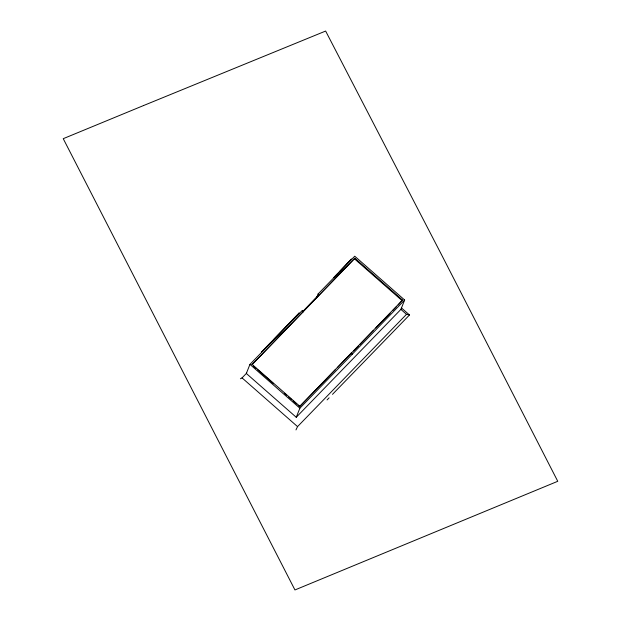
<?xml version="1.0" encoding="UTF-8"?>
<svg xmlns="http://www.w3.org/2000/svg" width="621" height="621" viewBox="0 0 621 621"><rect width="100%" height="100%" fill="white"/><g stroke="black" fill="none" stroke-linecap="round" stroke-linejoin="round"><path stroke-width="0.93" d="M398.201 304.934L402.532 300.052L354.878 258.22L251.916 364.76L303.413 311.439L302.287 310.446L249.952 364.387L246.327 373.462L296.24 417.273L400.902 309.398L404.651 300.028L354.738 256.209L318.099 293.974L316.733 297.381M261.433 352.169L299.12 312.914L298.848 313.605M303.095 311.152L318.907 294.68L318.099 293.974M303.258 311.843L303.211 310.857M298.127 405.327L299.57 406.592L351.075 353.271L352.2 354.265L299.873 408.207L296.24 417.273M402.532 300.052L337.397 367.601M352.2 354.265L404.651 300.028M295.969 429.911L297.552 426.611L406.507 314.319L409.48 314.987L332.483 394.351M262.101 351.478L270.119 343.219M274.125 339.089L290.83 321.864M292.833 319.799L296.846 315.67M337.195 274.094L333.865 277.525L351.424 259.05L339.858 271.354M302.955 311.719L354.878 258.22M240.412 378.802L242.035 377.879L246.747 373.027M299.57 406.592L335.371 369.689M353.613 350.888L358.34 346.013M359.691 344.624L373.205 330.698M375.907 327.911L390.089 313.295M392.79 310.508L396.175 307.022M327.081 399.924L329.107 397.836M354.591 258.926L402.253 300.758M401.531 308.008L409.48 314.987M400.739 309.25L406.507 314.319M351.191 352.976L352.324 353.962M252.079 364.356L299.733 406.188M253.36 366.033L256.248 368.564M257.692 369.829L273.574 383.778M284.41 393.287L286.576 395.181M288.742 397.083L291.629 399.621M293.073 400.887L296.683 404.061M249.952 364.387L299.873 408.207M242.035 377.879L297.552 426.611M143.536 105.554L63.241 138.677L294.952 589.95L557.759 481.291L440.988 253.663L325.637 31.05L143.536 105.554"/></g></svg>
